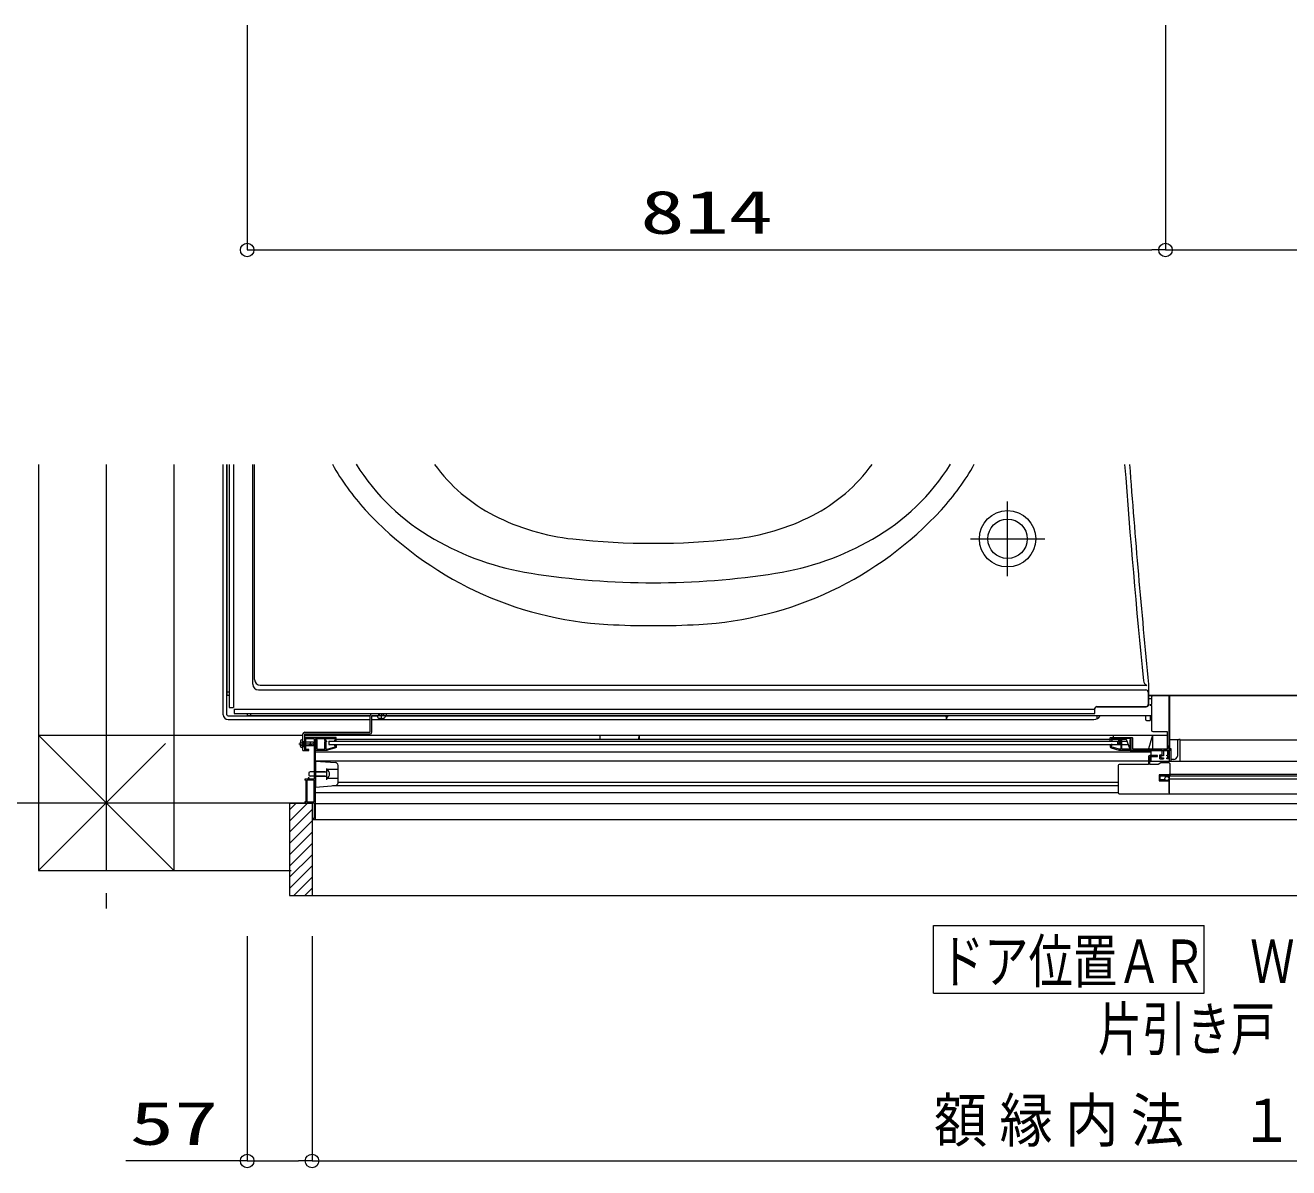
# Model space of a CAD drawing. Units: millimetres on the paper. Extents: x -305 to 305, y -152 to 152.
# Drawn here: x -213.3 to -157.3, y -53.1 to -2.5 of the extents above; entities that cross this region are included whole.
import ezdxf
from ezdxf.enums import TextEntityAlignment as Align

# ---------------------------------------------------------------- set-up
doc = ezdxf.new("R2010")
doc.units = ezdxf.units.MM
doc.linetypes.add('LONG_CHAIN', pattern=[21, 18, -1, 1, -1])
doc.layers.add('0-0_0', color=7, linetype='Continuous', lineweight=9)
doc.layers.add('0-1_VIEW0001', color=7, linetype='Continuous', lineweight=9)
doc.styles.add('ＭＳ ゴシック', font='')
doc.styles.get('ＭＳ ゴシック').set_extended_font_data('MS Gothic')

# ---------------------------------------------------------------- blocks, each defined once
blk = doc.blocks.new('_ORIGIN')
at = {"layer": '0-0_0'}
blk.add_line((0, 0), (-1, 0), dxfattribs=at)
blk.add_circle((0, 0), 0.5, dxfattribs=at)

msp = doc.modelspace()

# ---------------------------------------------------------------- linework, layer by layer
at = {"layer": '0-1_VIEW0001'}
for p, q in [((-203.434, -2.467), (-203.434, -12.426)), ((-162.734, -2.467), (-162.734, -12.426)), ((-162.734, -2.467), (-162.734, -12.426)), ((-202.834, -12.426), (-163.334, -12.426)), ((-162.134, -12.426), (-124.734, -12.426)), ((-212.684, -21.927), (-212.684, -39.927)), ((-206.684, -21.927), (-206.684, -39.927)), ((-204.494, -33.027), (-204.494, -21.927)), ((-204.334, -21.927), (-204.334, -32.177)), ((-204.334, -33.027), (-204.334, -21.927)), ((-204.234, -21.927), (-204.234, -32.702)), ((-204.034, -21.927), (-204.034, -32.702)), ((-203.184, -31.677), (-203.184, -21.927)), ((-203.104, -31.467), (-203.104, -21.927)), ((-202.854, -31.717), (-163.599, -31.717)), ((-163.484, -31.675), (-163.484, -32.572)), ((-204.234, -32.027), (-204.334, -32.027)), ((-204.234, -32.177), (-204.334, -32.177)), ((-202.934, -31.927), (-163.602, -31.927)), ((-163.502, -32.027), (-163.502, -32.564)), ((-126.109, -32.177), (-163.484, -32.177)), ((-163.484, -32.177), (-126.109, -32.177)), ((-163.334, -32.327), (-163.484, -32.327)), ((-163.284, -32.178), (-162.599, -32.178)), ((-162.559, -32.178), (-162.559, -34.628)), ((-162.559, -32.178), (-126.109, -32.178)), ((-204.234, -32.702), (-204.034, -32.702)), ((-204.009, -32.777), (-165.859, -32.777)), ((-204.009, -32.777), (-204.009, -32.977)), ((-204.009, -32.977), (-165.859, -32.977)), ((-203.434, -32.977), (-203.434, -33.077)), ((-203.284, -32.977), (-203.284, -33.077)), ((-197.259, -32.978), (-197.904, -32.978)), ((-197.597, -33.058), (-197.597, -32.978)), ((-197.567, -33.058), (-197.567, -32.977)), ((-197.484, -33.246), (-197.484, -32.977)), ((-197.484, -33.11), (-197.484, -32.977)), ((-197.402, -33.058), (-197.402, -32.977)), ((-197.372, -33.058), (-197.372, -32.978)), ((-197.259, -33.058), (-197.259, -32.978)), ((-165.859, -32.977), (-165.859, -32.739)), ((-165.784, -32.664), (-163.602, -32.664)), ((-165.784, -32.672), (-163.584, -32.672)), ((-204.284, -33.077), (-197.984, -33.077)), ((-204.284, -33.237), (-197.984, -33.237)), ((-197.984, -33.077), (-203.434, -33.077)), ((-197.904, -33.798), (-197.904, -33.058)), ((-197.904, -33.058), (-197.259, -33.058)), ((-197.657, -33.077), (-197.904, -33.077)), ((-197.904, -33.077), (-197.657, -33.077)), ((-197.904, -33.237), (-172.434, -33.237)), ((-197.659, -33.058), (-197.654, -33.114)), ((-197.309, -33.058), (-197.314, -33.114)), ((-163.334, -33.077), (-197.311, -33.077)), ((-197.311, -33.077), (-172.534, -33.077)), ((-172.434, -33.237), (-172.433, -33.175)), ((-172.434, -33.237), (-172.434, -33.177)), ((-172.434, -33.237), (-165.908, -33.237)), ((-172.375, -33.077), (-172.403, -33.105)), ((-165.763, -33.201), (-165.761, -33.077)), ((-163.628, -33.077), (-163.626, -33.228)), ((-163.576, -33.277), (-163.415, -33.277)), ((-163.418, -33.077), (-163.415, -33.277)), ((-212.686, -33.927), (-206.684, -39.928)), ((-212.684, -33.927), (-200.964, -33.927)), ((-200.964, -34.138), (-201.02, -34.143)), ((-200.964, -34.608), (-200.964, -33.878)), ((-200.884, -33.878), (-197.984, -33.878)), ((-200.884, -34.608), (-200.884, -33.878)), ((-200.884, -33.927), (-162.644, -33.927)), ((-199.509, -34.028), (-200.884, -34.028)), ((-200.884, -34.043), (-200.884, -34.588)), ((-199.999, -34.157), (-199.999, -34.128)), ((-199.984, -34.113), (-199.983, -34.113)), ((-199.97, -34.121), (-199.929, -34.194)), ((-199.534, -34.083), (-199.534, -34.138)), ((-199.484, -34.189), (-199.484, -34.053)), ((-199.484, -34.109), (-164.484, -34.109)), ((-187.81, -33.927), (-187.81, -34.109)), ((-186.06, -33.927), (-186.113, -34.109)), ((-186.06, -33.927), (-186.06, -34.109)), ((-165.184, -34.189), (-165.184, -34.053)), ((-165.159, -34.028), (-164.224, -34.028)), ((-165.134, -34.083), (-165.134, -34.138)), ((-165.06, -33.927), (-165.06, -34.028)), ((-164.698, -34.121), (-164.739, -34.194)), ((-164.684, -34.113), (-164.685, -34.113)), ((-164.669, -34.157), (-164.669, -34.128)), ((-164.484, -34.109), (-164.284, -34.628)), ((-163.31, -33.927), (-163.49, -34.543)), ((-163.31, -33.927), (-163.31, -34.543)), ((-162.172, -34.139), (-162.559, -34.139)), ((-162.084, -34.128), (-162.134, -34.128)), ((-162.084, -34.191), (-162.084, -34.128)), ((-162.084, -34.139), (-126.109, -34.139)), ((-207.061, -34.302), (-212.685, -39.926)), ((-201.152, -34.313), (-200.418, -34.313)), ((-200.964, -34.488), (-201.02, -34.484)), ((-200.964, -34.608), (-200.884, -34.608)), ((-200.963, -34.206), (-200.883, -34.206)), ((-200.963, -34.431), (-200.883, -34.431)), ((-200.94, -34.227), (-200.93, -34.227)), ((-200.939, -34.4), (-200.929, -34.4)), ((-200.929, -34.4), (-200.929, -34.206)), ((-200.929, -34.231), (-200.515, -34.231)), ((-200.515, -34.396), (-200.929, -34.396)), ((-200.539, -34.313), (-200.684, -34.356)), ((-200.482, -34.321), (-200.682, -34.381)), ((-200.629, -34.34), (-200.629, -34.231)), ((-200.629, -34.396), (-200.629, -34.365)), ((-200.539, -34.313), (-200.464, -34.306)), ((-200.539, -34.313), (-200.464, -34.313)), ((-200.515, -34.231), (-200.464, -34.306)), ((-200.515, -34.396), (-200.464, -34.321)), ((-200.482, -34.321), (-200.464, -34.321)), ((-200.464, -34.306), (-200.464, -34.321)), ((-200.409, -34.588), (-200.409, -34.568)), ((-199.899, -34.603), (-200.409, -34.603)), ((-163.384, -34.689), (-200.409, -34.689)), ((-200.394, -34.542), (-200.394, -34.177)), ((-199.978, -34.199), (-199.997, -34.164)), ((-199.995, -34.23), (-199.981, -34.216)), ((-199.928, -34.228), (-199.95, -34.249)), ((-199.924, -34.214), (-199.924, -34.217)), ((-199.883, -34.556), (-199.54, -34.449)), ((-199.519, -34.489), (-199.869, -34.599)), ((-199.859, -34.206), (-199.859, -34.206)), ((-199.809, -34.189), (-199.809, -34.349)), ((-199.809, -34.189), (-164.453, -34.189)), ((-199.809, -34.349), (-164.392, -34.349)), ((-199.574, -34.356), (-199.574, -34.353)), ((-199.533, -34.403), (-199.57, -34.366)), ((-199.559, -34.163), (-199.559, -34.189)), ((-199.559, -34.338), (-199.54, -34.338)), ((-199.53, -34.343), (-199.488, -34.384)), ((-199.529, -34.434), (-199.529, -34.413)), ((-199.484, -34.395), (-199.484, -34.442)), ((-165.184, -34.395), (-165.184, -34.442)), ((-165.138, -34.343), (-165.18, -34.384)), ((-165.149, -34.489), (-164.799, -34.599)), ((-165.135, -34.403), (-165.098, -34.366)), ((-165.109, -34.338), (-165.128, -34.338)), ((-165.109, -34.163), (-165.109, -34.189)), ((-165.094, -34.356), (-165.094, -34.353)), ((-164.859, -34.189), (-164.859, -34.349)), ((-164.779, -34.242), (-164.805, -34.216)), ((-164.803, -34.306), (-164.777, -34.26)), ((-164.778, -34.328), (-164.79, -34.328)), ((-164.76, -34.198), (-164.736, -34.221)), ((-164.736, -34.28), (-164.757, -34.316)), ((-164.744, -34.214), (-164.744, -34.217)), ((-164.74, -34.228), (-164.718, -34.249)), ((-164.729, -34.239), (-164.729, -34.255)), ((-164.69, -34.199), (-164.671, -34.164)), ((-164.673, -34.23), (-164.687, -34.216)), ((-162.559, -34.628), (-164.284, -34.628)), ((-164.274, -34.603), (-164.274, -34.177)), ((-164.259, -34.603), (-164.259, -34.568)), ((-163.384, -34.628), (-163.384, -35.089)), ((-162.584, -34.524), (-162.584, -34.383)), ((-162.584, -34.524), (-162.584, -34.53)), ((-162.503, -34.529), (-162.519, -34.529)), ((-162.482, -34.541), (-162.503, -34.529)), ((-162.482, -35.089), (-162.482, -34.541)), ((-162.209, -34.203), (-162.209, -34.855)), ((-162.084, -35.089), (-162.084, -34.191)), ((-200.409, -35.078), (-199.525, -35.145)), ((-200.409, -35.078), (-200.409, -36.228)), ((-163.484, -35.089), (-200.384, -35.089)), ((-199.409, -36.037), (-199.409, -35.269)), ((-164.834, -35.278), (-164.834, -36.478)), ((-163.499, -35.228), (-164.784, -35.228)), ((-163.484, -34.878), (-163.484, -35.213)), ((-163.099, -34.828), (-163.434, -34.828)), ((-163.434, -35.213), (-163.434, -34.893)), ((-163.434, -35.089), (-126.284, -35.089)), ((-163.419, -34.878), (-163.099, -34.878)), ((-163.068, -35.228), (-163.419, -35.228)), ((-163.084, -34.863), (-163.084, -34.843)), ((-162.938, -35.155), (-163.06, -35.226)), ((-162.984, -34.978), (-162.829, -34.978)), ((-162.588, -35.153), (-162.93, -35.153)), ((-162.679, -34.978), (-162.679, -34.928)), ((-162.547, -35.175), (-162.581, -35.155)), ((-162.534, -35.732), (-162.534, -35.197)), ((-162.359, -35.004), (-162.482, -35.004)), ((-200.639, -35.553), (-200.709, -35.588)), ((-200.709, -35.588), (-200.709, -35.718)), ((-200.709, -35.718), (-200.639, -35.753)), ((-199.979, -35.553), (-200.639, -35.553)), ((-199.979, -35.753), (-200.639, -35.753)), ((-200.409, -35.553), (-199.909, -35.553)), ((-200.409, -35.753), (-199.909, -35.753)), ((-199.909, -35.653), (-199.909, -35.403)), ((-199.409, -35.453), (-199.909, -35.453)), ((-199.909, -35.903), (-199.909, -35.653)), ((-163.009, -35.688), (-163.009, -35.958)), ((-162.579, -35.688), (-163.009, -35.688)), ((-162.964, -35.732), (-126.404, -35.732)), ((-162.964, -35.913), (-162.964, -35.732)), ((-162.574, -35.679), (-162.574, -36.529)), ((-126.284, -35.679), (-162.574, -35.679)), ((-162.574, -35.833), (-162.574, -35.903)), ((-200.884, -35.893), (-200.884, -35.923)), ((-200.834, -35.923), (-200.884, -35.923)), ((-200.409, -36.228), (-199.525, -36.162)), ((-199.409, -35.853), (-199.909, -35.853)), ((-164.834, -36.172), (-199.652, -36.172)), ((-164.834, -36.032), (-199.409, -36.032)), ((-163.009, -35.958), (-162.574, -35.958)), ((-162.774, -35.913), (-162.964, -35.913)), ((-162.717, -35.932), (-162.755, -35.917)), ((-162.639, -35.933), (-162.711, -35.933)), ((-162.614, -35.903), (-162.614, -35.908)), ((-162.603, -35.893), (-162.604, -35.893)), ((-162.581, -35.904), (-162.596, -35.896)), ((-126.454, -35.882), (-162.574, -35.882)), ((-162.574, -36.483), (-162.574, -35.917)), ((-200.559, -36.956), (-201.559, -36.956)), ((-201.559, -36.956), (-201.559, -41.031)), ((-201.558, -37.737), (-200.778, -36.956)), ((-201.558, -37.237), (-201.278, -36.956)), ((-200.559, -36.956), (-200.559, -41.031)), ((-164.834, -36.479), (-200.384, -36.479)), ((-164.784, -36.528), (-162.549, -36.528)), ((-162.574, -36.529), (-124.574, -36.529)), ((-201.559, -38.232), (-200.559, -37.232)), ((-126.162, -36.974), (-200.409, -36.974)), ((-201.559, -38.732), (-200.559, -37.732)), ((-127.143, -37.679), (-200.559, -37.679)), ((-201.559, -39.232), (-200.559, -38.232)), ((-201.559, -39.732), (-200.559, -38.732)), ((-201.559, -40.227), (-200.559, -39.227)), ((-201.559, -40.722), (-200.559, -39.722)), ((-212.684, -39.927), (-201.484, -39.927)), ((-201.373, -41.031), (-200.559, -40.217)), ((-200.878, -41.031), (-200.559, -40.712)), ((-201.559, -41.031), (-123.134, -41.031)), ((-173.022, -45.366), (-173.022, -42.366)), ((-173.022, -42.366), (-161.022, -42.366)), ((-161.022, -45.366), (-161.022, -42.366)), ((-203.434, -42.843), (-203.434, -52.802)), ((-200.559, -42.843), (-200.559, -52.802)), ((-200.559, -42.843), (-200.559, -52.802)), ((-173.022, -45.366), (-161.022, -45.366)), ((-203.434, -52.802), (-208.82, -52.802)), ((-202.834, -52.802), (-201.159, -52.802)), ((-199.959, -52.802), (-124.734, -52.802))]:
    msp.add_line(p, q, dxfattribs=at)
at = {"layer": '0-1_VIEW0001', "linetype": 'LONG_CHAIN'}
for p, q in [((-209.684, -21.927), (-209.684, -41.606)), ((-169.734, -26.877), (-169.734, -23.577)), ((-171.384, -25.227), (-168.084, -25.227)), ((-214.498, -36.927), (-200.884, -36.927))]:
    msp.add_line(p, q, dxfattribs=at)
at = {"layer": '0-1_VIEW0001'}
for points in [[(-163.334, -33.728), (-163.334, -32.618), (-163.409, -32.618), (-163.409, -32.578), (-163.334, -32.578), (-163.334, -32.228)], [(-163.334, -32.228), (-163.319, -32.193), (-163.284, -32.178)], [(-162.584, -32.193), (-162.584, -34.978), (-162.679, -34.978)], [(-162.599, -32.178), (-162.588, -32.183), (-162.584, -32.193)], [(-200.884, -33.798), (-197.984, -33.798), (-197.984, -33.058)], [(-200.884, -34.603), (-200.709, -34.603), (-200.709, -34.563), (-200.839, -34.563), (-200.839, -34.083), (-200.459, -34.083), (-200.459, -35.878), (-200.684, -35.878), (-200.684, -35.828), (-200.729, -35.828), (-200.729, -35.878), (-200.869, -35.878)], [(-200.409, -37.678), (-200.409, -34.083), (-199.534, -34.083)], [(-200.399, -34.166), (-200.391, -34.116), (-200.349, -34.143)], [(-200.349, -34.143), (-200.349, -34.558), (-199.999, -34.558), (-199.999, -34.241)], [(-199.999, -34.128), (-199.995, -34.118), (-199.984, -34.113)], [(-199.997, -34.164), (-199.999, -34.161), (-199.999, -34.157)], [(-199.983, -34.113), (-199.975, -34.116), (-199.97, -34.121)], [(-199.534, -34.138), (-199.537, -34.146), (-199.544, -34.148), (-199.555, -34.153), (-199.559, -34.163)], [(-199.484, -34.053), (-199.491, -34.036), (-199.509, -34.028)], [(-165.184, -34.053), (-165.177, -34.036), (-165.159, -34.028)], [(-164.809, -34.206), (-164.809, -34.083), (-165.134, -34.083)], [(-165.134, -34.138), (-165.131, -34.146), (-165.124, -34.148), (-165.113, -34.153), (-165.109, -34.163)], [(-164.259, -34.588), (-164.259, -34.083), (-164.764, -34.083), (-164.764, -34.187)], [(-164.685, -34.113), (-164.693, -34.116), (-164.698, -34.121)], [(-164.669, -34.128), (-164.673, -34.118), (-164.684, -34.113)], [(-164.671, -34.164), (-164.67, -34.161), (-164.669, -34.157)], [(-164.319, -34.143), (-164.319, -34.558), (-164.669, -34.558), (-164.669, -34.241)], [(-164.269, -34.166), (-164.277, -34.116), (-164.319, -34.143)], [(-164.224, -34.028), (-164.206, -34.036), (-164.199, -34.053)], [(-164.199, -34.053), (-164.199, -34.543), (-162.644, -34.543), (-162.644, -33.778), (-163.284, -33.778)], [(-163.284, -33.778), (-163.319, -33.764), (-163.334, -33.728)], [(-162.134, -34.128), (-162.142, -34.128), (-162.15, -34.13), (-162.165, -34.134), (-162.172, -34.138), (-162.185, -34.148), (-162.191, -34.154), (-162.201, -34.168), (-162.205, -34.176), (-162.207, -34.185)], [(-201.082, -34.211), (-200.991, -34.256), (-200.961, -34.313)], [(-201.082, -34.416), (-200.991, -34.371), (-200.961, -34.313)], [(-200.409, -34.568), (-200.407, -34.561), (-200.402, -34.555), (-200.396, -34.55), (-200.394, -34.542)], [(-200.394, -34.177), (-200.395, -34.171), (-200.399, -34.166)], [(-199.999, -34.241), (-199.998, -34.235), (-199.995, -34.23)], [(-199.981, -34.216), (-199.976, -34.208), (-199.978, -34.199)], [(-199.95, -34.249), (-199.953, -34.254), (-199.954, -34.26)], [(-199.954, -34.26), (-199.954, -34.558), (-199.899, -34.558)], [(-199.929, -34.194), (-199.925, -34.204), (-199.924, -34.214)], [(-199.924, -34.217), (-199.925, -34.223), (-199.928, -34.228)], [(-199.899, -34.558), (-199.891, -34.558), (-199.883, -34.556)], [(-199.869, -34.599), (-199.884, -34.602), (-199.899, -34.603)], [(-199.574, -34.353), (-199.57, -34.343), (-199.559, -34.338)], [(-199.57, -34.366), (-199.573, -34.362), (-199.574, -34.356)], [(-199.54, -34.338), (-199.535, -34.34), (-199.53, -34.343)], [(-199.54, -34.449), (-199.532, -34.443), (-199.529, -34.434)], [(-199.529, -34.413), (-199.53, -34.408), (-199.533, -34.403)], [(-199.484, -34.442), (-199.494, -34.471), (-199.519, -34.489)], [(-199.488, -34.384), (-199.485, -34.389), (-199.484, -34.395)], [(-165.18, -34.384), (-165.183, -34.389), (-165.184, -34.395)], [(-165.184, -34.442), (-165.174, -34.471), (-165.149, -34.489)], [(-165.139, -34.413), (-165.138, -34.408), (-165.135, -34.403)], [(-164.785, -34.556), (-165.139, -34.445), (-165.139, -34.413)], [(-165.128, -34.338), (-165.134, -34.34), (-165.138, -34.343)], [(-165.094, -34.353), (-165.098, -34.343), (-165.109, -34.338)], [(-165.098, -34.366), (-165.095, -34.362), (-165.094, -34.356)], [(-164.805, -34.216), (-164.808, -34.212), (-164.809, -34.206)], [(-164.79, -34.328), (-164.803, -34.321), (-164.803, -34.306)], [(-164.799, -34.599), (-164.784, -34.602), (-164.769, -34.603)], [(-164.769, -34.558), (-164.777, -34.558), (-164.785, -34.556)], [(-164.777, -34.26), (-164.775, -34.251), (-164.779, -34.242)], [(-164.757, -34.316), (-164.766, -34.325), (-164.778, -34.328)], [(-164.714, -34.26), (-164.714, -34.558), (-164.769, -34.558)], [(-162.984, -34.978), (-162.984, -34.803), (-162.879, -34.803), (-162.879, -34.603), (-164.769, -34.603)], [(-164.764, -34.187), (-164.763, -34.193), (-164.76, -34.198)], [(-164.739, -34.194), (-164.743, -34.204), (-164.744, -34.214)], [(-164.744, -34.217), (-164.743, -34.223), (-164.74, -34.228)], [(-164.736, -34.221), (-164.731, -34.229), (-164.729, -34.239)], [(-164.729, -34.255), (-164.731, -34.268), (-164.736, -34.28)], [(-164.718, -34.249), (-164.715, -34.254), (-164.714, -34.26)], [(-164.687, -34.216), (-164.692, -34.208), (-164.69, -34.199)], [(-164.669, -34.241), (-164.67, -34.235), (-164.673, -34.23)], [(-164.274, -34.177), (-164.273, -34.171), (-164.269, -34.166)], [(-162.679, -34.928), (-162.624, -34.928), (-162.624, -34.853), (-162.679, -34.853), (-162.679, -34.813), (-162.634, -34.813), (-162.634, -34.603), (-162.829, -34.603), (-162.829, -34.853), (-162.934, -34.853), (-162.934, -34.928), (-162.829, -34.928), (-162.829, -34.978)], [(-162.562, -35.089), (-162.562, -34.544), (-162.519, -34.529)], [(-164.784, -35.228), (-164.819, -35.243), (-164.834, -35.278)], [(-163.484, -35.213), (-163.488, -35.224), (-163.499, -35.228)], [(-163.434, -34.828), (-163.469, -34.843), (-163.484, -34.878)], [(-163.434, -34.893), (-163.43, -34.883), (-163.419, -34.878)], [(-163.419, -35.228), (-163.43, -35.224), (-163.434, -35.213)], [(-163.084, -34.843), (-163.088, -34.833), (-163.099, -34.828)], [(-163.099, -34.878), (-163.088, -34.874), (-163.084, -34.863)], [(-163.06, -35.226), (-163.064, -35.228), (-163.068, -35.228)], [(-162.93, -35.153), (-162.934, -35.154), (-162.938, -35.155)], [(-162.581, -35.155), (-162.584, -35.154), (-162.588, -35.153)], [(-162.534, -35.197), (-162.537, -35.184), (-162.547, -35.175)], [(-162.359, -35.004), (-162.277, -34.98), (-162.22, -34.91), (-162.209, -34.855)], [(-200.869, -35.878), (-200.88, -35.883), (-200.884, -35.893)], [(-200.834, -35.923), (-200.834, -36.883), (-200.884, -36.883), (-200.884, -36.928), (-200.459, -36.928), (-200.459, -37.628), (-200.559, -37.628), (-200.559, -37.678)], [(-162.755, -35.917), (-162.764, -35.914), (-162.774, -35.913)], [(-162.711, -35.933), (-162.714, -35.933), (-162.717, -35.932)], [(-162.614, -35.908), (-162.621, -35.926), (-162.639, -35.933)], [(-162.604, -35.893), (-162.611, -35.896), (-162.614, -35.903)], [(-162.596, -35.896), (-162.599, -35.894), (-162.603, -35.893)], [(-162.574, -35.917), (-162.576, -35.91), (-162.581, -35.904)], [(-164.834, -36.478), (-164.819, -36.514), (-164.784, -36.528)]]:
    msp.add_lwpolyline(points, dxfattribs=at)
msp.add_lwpolyline([(-200.459, -35.923), (-200.789, -35.923), (-200.789, -36.883), (-200.459, -36.883)], close=True, dxfattribs=at)
for radius in [1.25, 0.875]:
    msp.add_circle((-169.734, -25.227), radius, dxfattribs=at)
for centre, radius, start, end in [((-190.165, -16.572), 10.9, 209.4219, 222.5081), ((-190.165, -16.572), 10, 212.3743, 240.0847), ((-189.067, -17.518), 7.5, 216.007, 242.8701), ((-181.801, -17.518), 7.5, 297.1299, 323.993), ((-180.703, -16.572), 10, 299.9153, 327.6257), ((-180.703, -16.572), 10.9, 317.4919, 330.5781), ((235.566, 7.823), 401.215, 184.25237, 185.62707), ((235.566, 7.823), 401, 184.25466, 185.65274), ((-186.59, -13.295), 15.75, 222.5081, 266.8682), ((-184.279, -13.295), 15.75, 273.1318, 317.4919), ((-187.927, -15.293), 10, 242.8701, 263.8442), ((-182.941, -15.293), 10, 276.1558, 297.1299), ((-188.918, -14.405), 12.5, 240.0847, 261.0922), ((-185.434, 7.823), 33.25, 263.8442, 276.1558), ((-181.95, -14.405), 12.5, 278.9078, 299.9153), ((-185.434, 7.823), 35, 261.0922, 278.9078), ((-185.434, 7.823), 36.9, 266.8682, 273.1318), ((-202.934, -31.677), 0.25, 180, 270), ((-202.854, -31.467), 0.25, 180, 270), ((-163.467, -31.493), 0.25, 185.6271, 247.8221), ((-163.599, -31.817), 0.1, 67.8221, 90), ((-163.602, -32.027), 0.1, 0, 90), ((-204.284, -33.027), 0.21, 180, 270), ((-204.284, -33.027), 0.05, 180, 270), ((-197.904, -33.058), 0.08, 90, 180), ((-165.784, -32.739), 0.075, 90, 180), ((-165.784, -32.747), 0.075, 90, 180), ((-163.602, -32.564), 0.1, 270, 0), ((-163.584, -32.572), 0.1, 270, 0), ((-197.589, -33.109), 0.065, 185, 254.1191), ((-197.484, -32.738), 0.45, 254.1191, 285.8809), ((-197.379, -33.109), 0.065, 285.8809, 355), ((-172.534, -33.177), 0.1, 0, 90), ((-172.333, -33.177), 0.1, 90, 178.9829), ((-165.908, -32.927), 0.31, 270, 331.0506), ((-163.576, -33.227), 0.05, 181, 270), ((-201.014, -34.208), 0.065, 95, 164.1191), ((-200.884, -33.878), 0.08, 90, 180), ((-197.984, -33.798), 0.08, 270, 0), ((-200.644, -34.313), 0.45, 164.1191, 195.8809), ((-201.014, -34.419), 0.065, 195.8809, 265), ((-200.939, -34.202), 0.025, 180, 268.9374), ((-200.939, -34.425), 0.025, 90, 180), ((-200.682, -34.369), 0.0124, 102.809, 270), ((-162.134, -34.203), 0.075, 165.9926, 180), ((-199.534, -35.269), 0.125, 0, 85.7108), ((-199.901, -35.474), 0.0077, 62.719, 180), ((-199.901, -35.833), 0.0077, 180, 297.281), ((-199.994, -35.653), 0.21, 297.281, 62.719), ((-162.671, -35.881), 0.108, 26.4011, 197.4388), ((-199.534, -36.037), 0.125, 274.2892, 0)]:
    msp.add_arc(centre, radius, start, end, dxfattribs=at)

# ---------------------------------------------------------------- block references
at = {"layer": '0-1_VIEW0001', "xscale": 0.6, "yscale": 0.6, "rotation": 180}
for p in [(-203.434, -12.426), (-162.734, -12.426), (-203.434, -52.802), (-200.559, -52.802)]:
    msp.add_blockref('_ORIGIN', p, dxfattribs=at)
at = {"layer": '0-1_VIEW0001', "xscale": 0.6, "yscale": 0.6}
for p in [(-162.734, -12.426), (-200.559, -52.802)]:
    msp.add_blockref('_ORIGIN', p, dxfattribs=at)

# ---------------------------------------------------------------- texts
at = {"layer": '0-1_VIEW0001', "style": 'ＭＳ ゴシック'}
for s, width, p in [('814', 1.5, (-186.008, -12.287)), ('ドア位置ＡＲ\u3000Ｗ８００', 0.75, (-172.737, -45.486)), ('片引き戸', 0.75, (-165.737, -48.483)), ('額', 0.9, (-172.998, -52.537)), ('縁', 0.9, (-170.09, -52.537)), ('内', 0.9, (-167.182, -52.537)), ('法', 0.9, (-164.274, -52.537)), ('57', 1.5, (-208.636, -52.664)), ('１', 0.9, (-159.434, -52.537))]:
    msp.add_text(s, height=1.921, dxfattribs=dict(at, width=width)).set_placement(p, align=Align.BOTTOM_LEFT)

doc.saveas('drawing.dxf')
